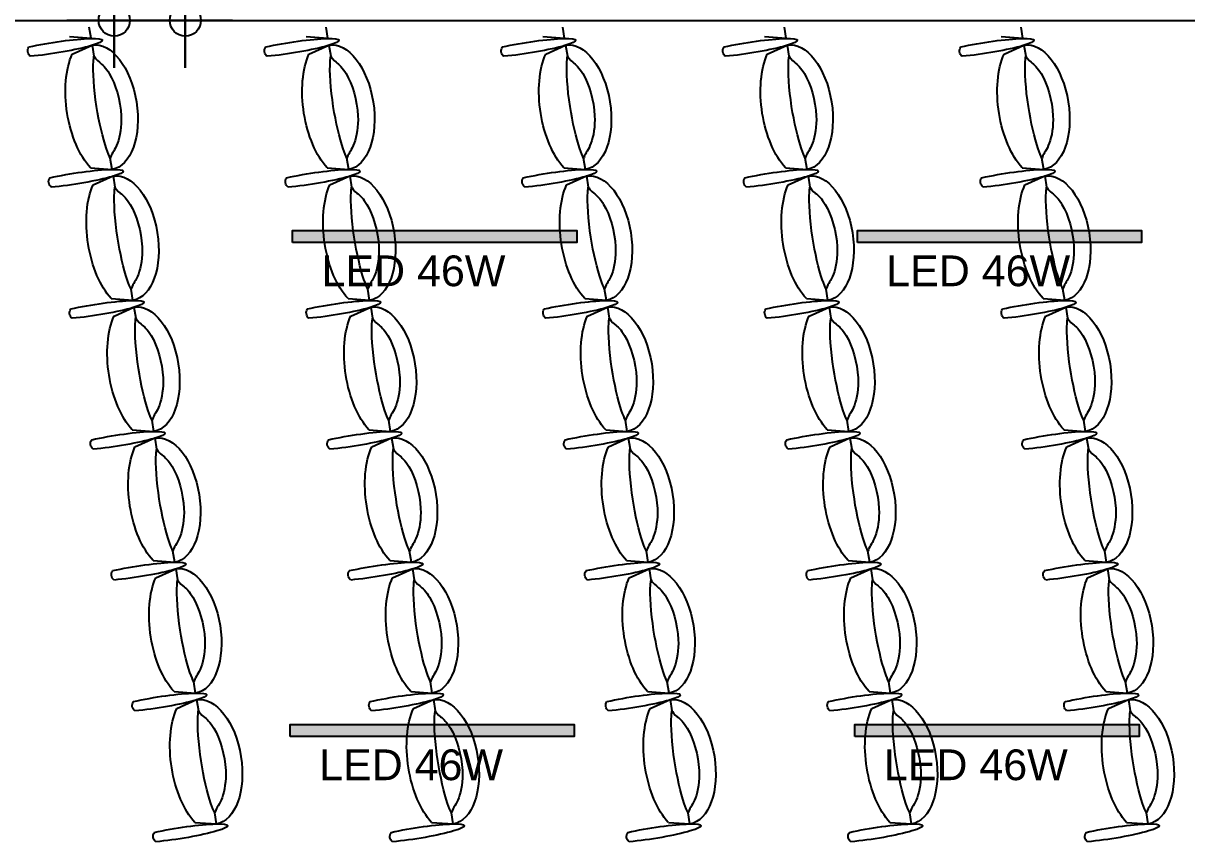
# Model space of a CAD drawing. Header units: metres. Extents: x -11 to 85, y -301 to 135.
# Drawn here: x 28.939 to 33.854, y -183.875 to -180.416 of the extents above; entities that cross this region are included whole.
import ezdxf

# ---------------------------------------------------------------- set-up
doc = ezdxf.new("R2010")
doc.units = ezdxf.units.M
doc.header["$LTSCALE"] = 0.036
doc.header["$PDMODE"] = 2
for name, color, linetype in [('arxitek isogeio', 252, 'Continuous'), ('DIMBLK', 252, 'Continuous'), ('electext', 20, 'Continuous'), ('Epipla', 252, 'Continuous'), ('hatch color', 252, 'Continuous'), ('HLEK_FL001_SYMBOLS', 230, 'Continuous')]:
    doc.layers.add(name, color=color, linetype=linetype)
doc.styles.get("Standard").update_dxf_attribs({"font": 'arial.ttf'})
doc.dimstyles.new('CADWDOT', dxfattribs={"dimscale": 0.1, "dimtxt": 1.8, "dimasz": 0.08, "dimexe": 2, "dimexo": 0, "dimgap": 0.09, "dimtad": 0, "dimrnd": 0.001, "dimzin": 0, "dimdsep": 46, "dimtxsty": 'Standard', "dimblk1": 'ARTDIM', "dimblk2": 'ARTDIM', "dimsah": 1, "dimcen": 0.09, "dimdle": 0.05, "dimse1": 1, "dimse2": 1, "dimadec": 0, "dimazin": 0, "dimtfac": 1, "dimtmove": 0, "dimatfit": 3, "dimldrblk": 'ARTDIM', "dimfxl": 2, "dimtvp": 0.9999, "dimtolj": 1, "dimtzin": 0, "dimarcsym": 0})

# ---------------------------------------------------------------- blocks, each defined once
blk = doc.blocks.new('ARTDIM')
at = {"layer": 'DIMBLK'}
for p, q in [((0, -24.9975), (0, 24.9975)), ((-24.9975, 0), (24.9975, 0))]:
    blk.add_line(p, q, dxfattribs=at)
blk.add_circle((0, 0), 8.25, dxfattribs=at)
blk = doc.blocks.new('*D1306')
at = {"layer": 'arxitek isogeio', "color": 0, "lineweight": -2}
blk.add_line((22.4317, -180.4041), (29.3157, -180.4041), dxfattribs=at)
at = {"layer": 'Defpoints', "color": 0, "transparency": 16777216}
for p in [(22.4237, -179.7468), (29.3237, -179.7468), (29.3237, -180.4041)]:
    blk.add_point(p, dxfattribs=at)
at = {"layer": 'arxitek isogeio', "color": 0, "lineweight": -2, "xscale": 0.008, "yscale": 0.008, "zscale": 0.008, "rotation": 180}
blk.add_blockref('ARTDIM', (22.4237, -180.4041), dxfattribs=at)
at = {"layer": 'arxitek isogeio', "color": 0, "lineweight": -2, "xscale": 0.008, "yscale": 0.008, "zscale": 0.008}
blk.add_blockref('ARTDIM', (29.3237, -180.4041), dxfattribs=at)
at = {"layer": 'arxitek isogeio', "color": 0, "insert": (25.8737, -180.2242), "char_height": 0.18, "attachment_point": 5}
blk.add_mtext('\\A1;6.90', dxfattribs=at)
blk = doc.blocks.new('*D1307')
at = {"layer": 'arxitek isogeio', "color": 0, "lineweight": -2}
for p, q in [((29.3317, -180.4041), (29.6157, -180.4041)), ((29.6237, -180.4041), (30.1983, -180.4041))]:
    blk.add_line(p, q, dxfattribs=at)
at = {"layer": 'Defpoints', "color": 0, "transparency": 16777216}
for p in [(29.3237, -179.7468), (29.6237, -179.7468), (29.6237, -180.4041)]:
    blk.add_point(p, dxfattribs=at)
at = {"layer": 'arxitek isogeio', "color": 0, "lineweight": -2, "xscale": 0.008, "yscale": 0.008, "zscale": 0.008, "rotation": 180}
blk.add_blockref('ARTDIM', (29.3237, -180.4041), dxfattribs=at)
at = {"layer": 'arxitek isogeio', "color": 0, "lineweight": -2, "xscale": 0.008, "yscale": 0.008, "zscale": 0.008}
blk.add_blockref('ARTDIM', (29.6237, -180.4041), dxfattribs=at)
at = {"layer": 'arxitek isogeio', "color": 0, "insert": (29.915, -180.2242), "char_height": 0.18, "attachment_point": 5}
blk.add_mtext('\\A1;0.30', dxfattribs=at)
blk = doc.blocks.new('*D1308')
at = {"layer": 'arxitek isogeio', "color": 0, "lineweight": -2}
blk.add_line((29.6317, -180.4041), (36.5157, -180.4041), dxfattribs=at)
at = {"layer": 'Defpoints', "color": 0, "transparency": 16777216}
for p in [(29.6237, -179.7468), (36.5237, -179.7468), (36.5237, -180.4041)]:
    blk.add_point(p, dxfattribs=at)
at = {"layer": 'arxitek isogeio', "color": 0, "lineweight": -2, "xscale": 0.008, "yscale": 0.008, "zscale": 0.008, "rotation": 180}
blk.add_blockref('ARTDIM', (29.6237, -180.4041), dxfattribs=at)
at = {"layer": 'arxitek isogeio', "color": 0, "lineweight": -2, "xscale": 0.008, "yscale": 0.008, "zscale": 0.008}
blk.add_blockref('ARTDIM', (36.5237, -180.4041), dxfattribs=at)
at = {"layer": 'arxitek isogeio', "color": 0, "insert": (33.0737, -180.2242), "char_height": 0.18, "attachment_point": 5}
blk.add_mtext('\\A1;6.90', dxfattribs=at)
blk = doc.blocks.new('A$C4C174ED7')
at = {"layer": 'Epipla'}
for p, q in [((9.6743, 3.0497), (9.7655, 3.0566)), ((9.7655, 3.0566), (9.758, 3.0092)), ((10.6743, 3.0497), (10.7655, 3.0566)), ((10.7655, 3.0566), (10.758, 3.0092)), ((11.6743, 3.0497), (11.7655, 3.0566)), ((11.7655, 3.0566), (11.758, 3.0092)), ((12.6104, 3.0497), (12.7017, 3.0566)), ((12.7017, 3.0566), (12.6941, 3.0092)), ((13.6104, 3.0497), (13.7017, 3.0566)), ((13.7017, 3.0566), (13.6941, 3.0092)), ((9.5976, 2.569), (9.6817, 2.5313)), ((9.6817, 2.5313), (9.6892, 2.5782)), ((10.5976, 2.569), (10.6817, 2.5313)), ((10.6817, 2.5313), (10.6892, 2.5782)), ((11.5976, 2.569), (11.6817, 2.5313)), ((11.6817, 2.5313), (11.6892, 2.5782)), ((12.5337, 2.569), (12.6179, 2.5313)), ((12.6179, 2.5313), (12.6254, 2.5782)), ((13.5337, 2.569), (13.6179, 2.5313)), ((13.6179, 2.5313), (13.6254, 2.5782)), ((9.5861, 2.4967), (9.6773, 2.5036)), ((9.6773, 2.5036), (9.6697, 2.4562)), ((10.5861, 2.4967), (10.6773, 2.5036)), ((10.6773, 2.5036), (10.6697, 2.4562)), ((11.5861, 2.4967), (11.6773, 2.5036)), ((11.6773, 2.5036), (11.6697, 2.4562)), ((12.5222, 2.4967), (12.6135, 2.5036)), ((12.6135, 2.5036), (12.6059, 2.4562)), ((13.5222, 2.4967), (13.6135, 2.5036)), ((13.6135, 2.5036), (13.6059, 2.4562)), ((9.5094, 2.016), (9.5935, 1.9783)), ((9.5935, 1.9783), (9.601, 2.0252)), ((10.5094, 2.016), (10.5935, 1.9783)), ((10.5935, 1.9783), (10.601, 2.0252)), ((11.5094, 2.016), (11.5935, 1.9783)), ((11.5935, 1.9783), (11.601, 2.0252)), ((12.4455, 2.016), (12.5297, 1.9783)), ((12.5297, 1.9783), (12.5371, 2.0252)), ((13.4455, 2.016), (13.5297, 1.9783)), ((13.5297, 1.9783), (13.5371, 2.0252)), ((9.4978, 1.9437), (9.5891, 1.9506)), ((9.5891, 1.9506), (9.5815, 1.9032)), ((10.4978, 1.9437), (10.5891, 1.9506)), ((10.5891, 1.9506), (10.5815, 1.9032)), ((11.4978, 1.9437), (11.5891, 1.9506)), ((11.5891, 1.9506), (11.5815, 1.9032)), ((12.434, 1.9437), (12.5252, 1.9506)), ((12.5252, 1.9506), (12.5177, 1.9032)), ((13.434, 1.9437), (13.5252, 1.9506)), ((13.5252, 1.9506), (13.5177, 1.9032)), ((9.4211, 1.463), (9.5053, 1.4253)), ((9.5053, 1.4253), (9.5127, 1.4722)), ((10.4211, 1.463), (10.5053, 1.4253)), ((10.5053, 1.4253), (10.5127, 1.4722)), ((11.4211, 1.463), (11.5053, 1.4253)), ((11.5053, 1.4253), (11.5127, 1.4722)), ((12.3573, 1.463), (12.4414, 1.4253)), ((12.4414, 1.4253), (12.4489, 1.4722)), ((13.3573, 1.463), (13.4414, 1.4253)), ((13.4414, 1.4253), (13.4489, 1.4722)), ((9.4096, 1.3906), (9.5009, 1.3976)), ((9.5009, 1.3976), (9.4933, 1.3502)), ((10.4096, 1.3906), (10.5009, 1.3976)), ((10.5009, 1.3976), (10.4933, 1.3502)), ((11.4096, 1.3906), (11.5009, 1.3976)), ((11.5009, 1.3976), (11.4933, 1.3502)), ((12.3457, 1.3906), (12.437, 1.3976)), ((12.437, 1.3976), (12.4294, 1.3502)), ((13.3457, 1.3906), (13.437, 1.3976)), ((13.437, 1.3976), (13.4294, 1.3502)), ((9.3329, 0.91), (9.417, 0.8723)), ((9.417, 0.8723), (9.4245, 0.9192)), ((10.3329, 0.91), (10.417, 0.8723)), ((10.417, 0.8723), (10.4245, 0.9192)), ((11.3329, 0.91), (11.417, 0.8723)), ((11.417, 0.8723), (11.4245, 0.9192)), ((12.2691, 0.91), (12.3532, 0.8723)), ((12.3532, 0.8723), (12.3607, 0.9192)), ((13.2691, 0.91), (13.3532, 0.8723)), ((13.3532, 0.8723), (13.3607, 0.9192)), ((9.3212, 0.8366), (9.4124, 0.8435)), ((9.4124, 0.8435), (9.4049, 0.7961)), ((10.3212, 0.8366), (10.4124, 0.8435)), ((10.4124, 0.8435), (10.4049, 0.7961)), ((11.3212, 0.8366), (11.4124, 0.8435)), ((11.4124, 0.8435), (11.4049, 0.7961)), ((12.2573, 0.8366), (12.3486, 0.8435)), ((12.3486, 0.8435), (12.341, 0.7961)), ((13.2573, 0.8366), (13.3486, 0.8435)), ((13.3486, 0.8435), (13.341, 0.7961)), ((9.2445, 0.3559), (9.3286, 0.3182)), ((9.3286, 0.3182), (9.3361, 0.3651)), ((10.2445, 0.3559), (10.3286, 0.3182)), ((10.3286, 0.3182), (10.3361, 0.3651)), ((11.2445, 0.3559), (11.3286, 0.3182)), ((11.3286, 0.3182), (11.3361, 0.3651)), ((12.1807, 0.3559), (12.2648, 0.3182)), ((12.2648, 0.3182), (12.2723, 0.3651)), ((13.1807, 0.3559), (13.2648, 0.3182)), ((13.2648, 0.3182), (13.2723, 0.3651)), ((9.233, 0.2836), (9.3242, 0.2905)), ((9.3242, 0.2905), (9.3166, 0.2431)), ((10.233, 0.2836), (10.3242, 0.2905)), ((10.3242, 0.2905), (10.3166, 0.2431)), ((11.233, 0.2836), (11.3242, 0.2905)), ((11.3242, 0.2905), (11.3166, 0.2431)), ((12.1691, 0.2836), (12.2604, 0.2905)), ((12.2604, 0.2905), (12.2528, 0.2431)), ((13.1691, 0.2836), (13.2604, 0.2905)), ((13.2604, 0.2905), (13.2528, 0.2431)), ((9.2404, -0.2348), (9.2479, -0.1879)), ((10.2404, -0.2348), (10.2479, -0.1879)), ((11.2404, -0.2348), (11.2479, -0.1879)), ((12.1766, -0.2348), (12.184, -0.1879)), ((13.1766, -0.2348), (13.184, -0.1879)), ((9.1563, -0.1971), (9.2404, -0.2348)), ((10.1563, -0.1971), (10.2404, -0.2348)), ((11.1563, -0.1971), (11.2404, -0.2348)), ((12.0924, -0.1971), (12.1766, -0.2348)), ((13.0924, -0.1971), (13.1766, -0.2348)), ((9.1446, -0.2705), (9.2358, -0.2636)), ((9.2358, -0.2636), (9.2282, -0.311)), ((10.1446, -0.2705), (10.2358, -0.2636)), ((10.2358, -0.2636), (10.2282, -0.311)), ((11.1446, -0.2705), (11.2358, -0.2636)), ((11.2358, -0.2636), (11.2282, -0.311)), ((12.0807, -0.2705), (12.172, -0.2636)), ((12.172, -0.2636), (12.1644, -0.311)), ((13.0807, -0.2705), (13.172, -0.2636)), ((13.172, -0.2636), (13.1644, -0.311))]:
    blk.add_line(p, q, dxfattribs=at)
for points in [[(9.5091, 3.1317, 0.397593), (9.503, 3.0922)], [(10.5091, 3.1317, 0.397593), (10.503, 3.0922)], [(11.5091, 3.1317, 0.397593), (11.503, 3.0922)], [(12.4453, 3.1317, 0.397593), (12.4391, 3.0922)], [(13.4453, 3.1317, 0.397593), (13.4391, 3.0922)], [(9.4209, 2.5787, 0.397593), (9.4147, 2.5392)], [(10.4209, 2.5787, 0.397593), (10.4147, 2.5392)], [(11.4209, 2.5787, 0.397593), (11.4147, 2.5392)], [(12.357, 2.5787, 0.397593), (12.3509, 2.5392)], [(13.357, 2.5787, 0.397593), (13.3509, 2.5392)], [(9.3327, 2.0257, 0.397593), (9.3265, 1.9862)], [(10.3327, 2.0257, 0.397593), (10.3265, 1.9862)], [(11.3327, 2.0257, 0.397593), (11.3265, 1.9862)], [(12.2688, 2.0257, 0.397593), (12.2627, 1.9862)], [(13.2688, 2.0257, 0.397593), (13.2627, 1.9862)], [(9.2444, 1.4727, 0.397593), (9.2383, 1.4331)], [(10.2444, 1.4727, 0.397593), (10.2383, 1.4331)], [(11.2444, 1.4727, 0.397593), (11.2383, 1.4331)], [(12.1806, 1.4727, 0.397593), (12.1744, 1.4331)], [(13.1806, 1.4727, 0.397593), (13.1744, 1.4331)], [(9.1562, 0.9197, 0.397593), (9.15, 0.8801)], [(10.1562, 0.9197, 0.397593), (10.15, 0.8801)], [(11.1562, 0.9197, 0.397593), (11.15, 0.8801)], [(12.0924, 0.9197, 0.397593), (12.0862, 0.8801)], [(13.0924, 0.9197, 0.397593), (13.0862, 0.8801)], [(9.0678, 0.3656, 0.397593), (9.0616, 0.326)], [(10.0678, 0.3656, 0.397593), (10.0616, 0.326)], [(11.0678, 0.3656, 0.397593), (11.0616, 0.326)], [(12.0039, 0.3656, 0.397593), (11.9978, 0.326)], [(13.0039, 0.3656, 0.397593), (12.9978, 0.326)], [(8.9796, -0.1874, 0.397593), (8.9734, -0.227)], [(9.9796, -0.1874, 0.397593), (9.9734, -0.227)], [(10.9796, -0.1874, 0.397593), (10.9734, -0.227)], [(11.9157, -0.1874, 0.397593), (11.9096, -0.227)], [(12.9157, -0.1874, 0.397593), (12.9096, -0.227)], [(12.9157, -0.1874, 0.397593), (12.9096, -0.227)]]:
    blk.add_lwpolyline(points, format="xyb", dxfattribs=at)
for centre, major_axis, ratio, start_param, end_param in [((9.6101, 3.0956), (-0.2028, 0.0318), 0.113529, 1.031877, 5.251545), ((10.6101, 3.0956), (-0.2028, 0.0318), 0.113529, 1.031877, 5.251545), ((11.6101, 3.0956), (-0.2028, 0.0318), 0.113529, 1.031877, 5.251545), ((12.5463, 3.0956), (-0.2028, 0.0318), 0.113529, 1.031877, 5.251545), ((13.5463, 3.0956), (-0.2028, 0.0318), 0.113529, 1.031877, 5.251545), ((9.7236, 2.794), (0.0463, 0.2995), 0.493003, 0.628379, 2.49343), ((9.7236, 2.794), (0.0419, 0.2627), 0.552275, 3.141593, 6.283185), ((10.7236, 2.794), (0.0463, 0.2995), 0.493003, 0.628379, 2.49343), ((10.7236, 2.794), (0.0419, 0.2627), 0.552275, 3.141593, 6.283185), ((11.7236, 2.794), (0.0463, 0.2995), 0.493003, 0.628379, 2.49343), ((11.7236, 2.794), (0.0419, 0.2627), 0.552275, 3.141593, 6.283185), ((12.6598, 2.794), (0.0463, 0.2995), 0.493003, 0.628379, 2.49343), ((12.6598, 2.794), (0.0419, 0.2627), 0.552275, 3.141593, 6.283185), ((13.6598, 2.794), (0.0463, 0.2995), 0.493003, 0.628379, 2.49343), ((13.6598, 2.794), (0.0419, 0.2627), 0.552275, 3.141593, 6.283185), ((9.5219, 2.5426), (-0.2028, 0.0318), 0.113529, 1.031877, 5.251545), ((10.5219, 2.5426), (-0.2028, 0.0318), 0.113529, 1.031877, 5.251545), ((11.5219, 2.5426), (-0.2028, 0.0318), 0.113529, 1.031877, 5.251545), ((12.4581, 2.5426), (-0.2028, 0.0318), 0.113529, 1.031877, 5.251545), ((13.4581, 2.5426), (-0.2028, 0.0318), 0.113529, 1.031877, 5.251545), ((9.6354, 2.241), (0.0463, 0.2995), 0.493003, 0.628379, 2.49343), ((9.6354, 2.241), (0.0419, 0.2627), 0.552275, 3.141593, 6.283185), ((10.6354, 2.241), (0.0463, 0.2995), 0.493003, 0.628379, 2.49343), ((10.6354, 2.241), (0.0419, 0.2627), 0.552275, 3.141593, 6.283185), ((11.6354, 2.241), (0.0463, 0.2995), 0.493003, 0.628379, 2.49343), ((11.6354, 2.241), (0.0419, 0.2627), 0.552275, 3.141593, 6.283185), ((12.5716, 2.241), (0.0463, 0.2995), 0.493003, 0.628379, 2.49343), ((12.5716, 2.241), (0.0419, 0.2627), 0.552275, 3.141593, 6.283185), ((13.5716, 2.241), (0.0463, 0.2995), 0.493003, 0.628379, 2.49343), ((13.5716, 2.241), (0.0419, 0.2627), 0.552275, 3.141593, 6.283185), ((9.4337, 1.9896), (-0.2028, 0.0318), 0.113529, 1.031877, 5.251545), ((10.4337, 1.9896), (-0.2028, 0.0318), 0.113529, 1.031877, 5.251545), ((11.4337, 1.9896), (-0.2028, 0.0318), 0.113529, 1.031877, 5.251545), ((12.3698, 1.9896), (-0.2028, 0.0318), 0.113529, 1.031877, 5.251545), ((13.3698, 1.9896), (-0.2028, 0.0318), 0.113529, 1.031877, 5.251545), ((9.5472, 1.6879), (0.0463, 0.2995), 0.493003, 0.628379, 2.49343), ((9.5472, 1.6879), (0.0419, 0.2627), 0.552275, 3.141593, 6.283185), ((10.5472, 1.6879), (0.0463, 0.2995), 0.493003, 0.628379, 2.49343), ((10.5472, 1.6879), (0.0419, 0.2627), 0.552275, 3.141593, 6.283185), ((11.5472, 1.6879), (0.0463, 0.2995), 0.493003, 0.628379, 2.49343), ((11.5472, 1.6879), (0.0419, 0.2627), 0.552275, 3.141593, 6.283185), ((12.4833, 1.6879), (0.0463, 0.2995), 0.493003, 0.628379, 2.49343), ((12.4833, 1.6879), (0.0419, 0.2627), 0.552275, 3.141593, 6.283185), ((13.4833, 1.6879), (0.0463, 0.2995), 0.493003, 0.628379, 2.49343), ((13.4833, 1.6879), (0.0419, 0.2627), 0.552275, 3.141593, 6.283185), ((9.3454, 1.4366), (-0.2028, 0.0318), 0.113529, 1.031877, 5.251545), ((10.3454, 1.4366), (-0.2028, 0.0318), 0.113529, 1.031877, 5.251545), ((11.3454, 1.4366), (-0.2028, 0.0318), 0.113529, 1.031877, 5.251545), ((12.2816, 1.4366), (-0.2028, 0.0318), 0.113529, 1.031877, 5.251545), ((13.2816, 1.4366), (-0.2028, 0.0318), 0.113529, 1.031877, 5.251545), ((9.4589, 1.1349), (0.0463, 0.2995), 0.493003, 0.628379, 2.49343), ((9.4589, 1.1349), (0.0419, 0.2627), 0.552275, 3.141593, 6.283185), ((10.4589, 1.1349), (0.0463, 0.2995), 0.493003, 0.628379, 2.49343), ((10.4589, 1.1349), (0.0419, 0.2627), 0.552275, 3.141593, 6.283185), ((11.4589, 1.1349), (0.0463, 0.2995), 0.493003, 0.628379, 2.49343), ((11.4589, 1.1349), (0.0419, 0.2627), 0.552275, 3.141593, 6.283185), ((12.3951, 1.1349), (0.0463, 0.2995), 0.493003, 0.628379, 2.49343), ((12.3951, 1.1349), (0.0419, 0.2627), 0.552275, 3.141593, 6.283185), ((13.3951, 1.1349), (0.0463, 0.2995), 0.493003, 0.628379, 2.49343), ((13.3951, 1.1349), (0.0419, 0.2627), 0.552275, 3.141593, 6.283185), ((9.2572, 0.8836), (-0.2028, 0.0318), 0.113529, 1.031877, 5.251545), ((10.2572, 0.8836), (-0.2028, 0.0318), 0.113529, 1.031877, 5.251545), ((11.2572, 0.8836), (-0.2028, 0.0318), 0.113529, 1.031877, 5.251545), ((12.1934, 0.8836), (-0.2028, 0.0318), 0.113529, 1.031877, 5.251545), ((13.1934, 0.8836), (-0.2028, 0.0318), 0.113529, 1.031877, 5.251545), ((9.3705, 0.5809), (0.0463, 0.2995), 0.493003, 0.628379, 2.49343), ((9.3705, 0.5809), (0.0419, 0.2627), 0.552275, 3.141593, 6.283185), ((10.3705, 0.5809), (0.0463, 0.2995), 0.493003, 0.628379, 2.49343), ((10.3705, 0.5809), (0.0419, 0.2627), 0.552275, 3.141593, 6.283185), ((11.3705, 0.5809), (0.0463, 0.2995), 0.493003, 0.628379, 2.49343), ((11.3705, 0.5809), (0.0419, 0.2627), 0.552275, 3.141593, 6.283185), ((12.3067, 0.5809), (0.0463, 0.2995), 0.493003, 0.628379, 2.49343), ((12.3067, 0.5809), (0.0419, 0.2627), 0.552275, 3.141593, 6.283185), ((13.3067, 0.5809), (0.0463, 0.2995), 0.493003, 0.628379, 2.49343), ((13.3067, 0.5809), (0.0419, 0.2627), 0.552275, 3.141593, 6.283185), ((9.1688, 0.3295), (-0.2028, 0.0318), 0.113529, 1.031877, 5.251545), ((10.1688, 0.3295), (-0.2028, 0.0318), 0.113529, 1.031877, 5.251545), ((11.1688, 0.3295), (-0.2028, 0.0318), 0.113529, 1.031877, 5.251545), ((12.105, 0.3295), (-0.2028, 0.0318), 0.113529, 1.031877, 5.251545), ((13.105, 0.3295), (-0.2028, 0.0318), 0.113529, 1.031877, 5.251545), ((9.2823, 0.0278), (0.0463, 0.2995), 0.493003, 0.628379, 2.49343), ((9.2823, 0.0278), (0.0419, 0.2627), 0.552275, 3.141593, 6.283185), ((10.2823, 0.0278), (0.0463, 0.2995), 0.493003, 0.628379, 2.49343), ((10.2823, 0.0278), (0.0419, 0.2627), 0.552275, 3.141593, 6.283185), ((11.2823, 0.0278), (0.0463, 0.2995), 0.493003, 0.628379, 2.49343), ((11.2823, 0.0278), (0.0419, 0.2627), 0.552275, 3.141593, 6.283185), ((12.2185, 0.0278), (0.0463, 0.2995), 0.493003, 0.628379, 2.49343), ((12.2185, 0.0278), (0.0419, 0.2627), 0.552275, 3.141593, 6.283185), ((13.2185, 0.0278), (0.0463, 0.2995), 0.493003, 0.628379, 2.49343), ((13.2185, 0.0278), (0.0419, 0.2627), 0.552275, 3.141593, 6.283185), ((9.0806, -0.2235), (-0.2028, 0.0318), 0.113529, 1.031877, 5.251545), ((10.0806, -0.2235), (-0.2028, 0.0318), 0.113529, 1.031877, 5.251545), ((11.0806, -0.2235), (-0.2028, 0.0318), 0.113529, 1.031877, 5.251545), ((12.0167, -0.2235), (-0.2028, 0.0318), 0.113529, 1.031877, 5.251545), ((13.0167, -0.2235), (-0.2028, 0.0318), 0.113529, 1.031877, 5.251545)]:
    blk.add_ellipse(centre, major_axis=major_axis, ratio=ratio, start_param=start_param, end_param=end_param, dxfattribs=at)
for points, knots in [([(9.758, 3.0092), (9.7534, 3.0001), (9.7475, 2.9863), (9.7265, 2.9247), (9.7108, 2.8576), (9.689, 2.7162), (9.6843, 2.6421), (9.6876, 2.5911), (9.6884, 2.5841), (9.6893, 2.5786)], [0.506584, 0.506584, 0.506584, 0.506584, 0.805592, 0.805592, 1.599086, 1.599086, 2.473163, 2.473163, 2.635992, 2.635992, 2.635992, 2.635992]), ([(9.6893, 2.5786), (9.6893, 2.5786), (9.7003, 2.5961), (9.724, 2.6118), (9.7398, 2.628), (9.7807, 2.6953), (9.8013, 2.7658), (9.8065, 2.8749), (9.7994, 2.9171), (9.778, 2.9756), (9.7659, 2.9858), (9.758, 3.0092), (9.758, 3.0092), (9.758, 3.0092)], [3.141593, 3.141593, 3.141593, 3.141593, 3.601272, 3.601272, 4.06095, 4.06095, 4.924473, 4.924473, 5.526258, 5.526258, 6.140896, 6.140896, 6.283185, 6.283185, 6.283185, 6.283185]), ([(10.758, 3.0092), (10.7534, 3.0001), (10.7475, 2.9863), (10.7265, 2.9247), (10.7108, 2.8576), (10.689, 2.7162), (10.6843, 2.6421), (10.6876, 2.5911), (10.6884, 2.5841), (10.6893, 2.5786)], [0.506584, 0.506584, 0.506584, 0.506584, 0.805592, 0.805592, 1.599086, 1.599086, 2.473163, 2.473163, 2.635992, 2.635992, 2.635992, 2.635992]), ([(10.6893, 2.5786), (10.6893, 2.5786), (10.7003, 2.5961), (10.724, 2.6118), (10.7398, 2.628), (10.7807, 2.6953), (10.8013, 2.7658), (10.8065, 2.8749), (10.7994, 2.9171), (10.778, 2.9756), (10.7659, 2.9858), (10.758, 3.0092), (10.758, 3.0092), (10.758, 3.0092)], [3.141593, 3.141593, 3.141593, 3.141593, 3.601272, 3.601272, 4.06095, 4.06095, 4.924473, 4.924473, 5.526258, 5.526258, 6.140896, 6.140896, 6.283185, 6.283185, 6.283185, 6.283185]), ([(11.758, 3.0092), (11.7534, 3.0001), (11.7475, 2.9863), (11.7265, 2.9247), (11.7108, 2.8576), (11.689, 2.7162), (11.6843, 2.6421), (11.6876, 2.5911), (11.6884, 2.5841), (11.6893, 2.5786)], [0.506584, 0.506584, 0.506584, 0.506584, 0.805592, 0.805592, 1.599086, 1.599086, 2.473163, 2.473163, 2.635992, 2.635992, 2.635992, 2.635992]), ([(11.6893, 2.5786), (11.6893, 2.5786), (11.7003, 2.5961), (11.724, 2.6118), (11.7398, 2.628), (11.7807, 2.6953), (11.8013, 2.7658), (11.8065, 2.8749), (11.7994, 2.9171), (11.778, 2.9756), (11.7659, 2.9858), (11.758, 3.0092), (11.758, 3.0092), (11.758, 3.0092)], [3.141593, 3.141593, 3.141593, 3.141593, 3.601272, 3.601272, 4.06095, 4.06095, 4.924473, 4.924473, 5.526258, 5.526258, 6.140896, 6.140896, 6.283185, 6.283185, 6.283185, 6.283185]), ([(12.6941, 3.0092), (12.6896, 3.0001), (12.6837, 2.9863), (12.6626, 2.9247), (12.6469, 2.8576), (12.6251, 2.7162), (12.6204, 2.6421), (12.6238, 2.5911), (12.6246, 2.5841), (12.6254, 2.5786)], [0.506584, 0.506584, 0.506584, 0.506584, 0.805592, 0.805592, 1.599086, 1.599086, 2.473163, 2.473163, 2.635992, 2.635992, 2.635992, 2.635992]), ([(12.6254, 2.5786), (12.6254, 2.5786), (12.6365, 2.5961), (12.6601, 2.6118), (12.676, 2.628), (12.7168, 2.6953), (12.7375, 2.7658), (12.7427, 2.8749), (12.7355, 2.9171), (12.7141, 2.9756), (12.702, 2.9858), (12.6941, 3.0092), (12.6941, 3.0092), (12.6941, 3.0092)], [3.141593, 3.141593, 3.141593, 3.141593, 3.601272, 3.601272, 4.06095, 4.06095, 4.924473, 4.924473, 5.526258, 5.526258, 6.140896, 6.140896, 6.283185, 6.283185, 6.283185, 6.283185]), ([(13.6941, 3.0092), (13.6896, 3.0001), (13.6837, 2.9863), (13.6626, 2.9247), (13.6469, 2.8576), (13.6251, 2.7162), (13.6204, 2.6421), (13.6238, 2.5911), (13.6246, 2.5841), (13.6254, 2.5786)], [0.506584, 0.506584, 0.506584, 0.506584, 0.805592, 0.805592, 1.599086, 1.599086, 2.473163, 2.473163, 2.635992, 2.635992, 2.635992, 2.635992]), ([(13.6254, 2.5786), (13.6254, 2.5786), (13.6365, 2.5961), (13.6601, 2.6118), (13.676, 2.628), (13.7168, 2.6953), (13.7375, 2.7658), (13.7427, 2.8749), (13.7355, 2.9171), (13.7141, 2.9756), (13.702, 2.9858), (13.6941, 3.0092), (13.6941, 3.0092), (13.6941, 3.0092)], [3.141593, 3.141593, 3.141593, 3.141593, 3.601272, 3.601272, 4.06095, 4.06095, 4.924473, 4.924473, 5.526258, 5.526258, 6.140896, 6.140896, 6.283185, 6.283185, 6.283185, 6.283185]), ([(9.6697, 2.4562), (9.6652, 2.4471), (9.6593, 2.4333), (9.6382, 2.3717), (9.6225, 2.3046), (9.6007, 2.1632), (9.596, 2.0891), (9.5994, 2.0381), (9.6002, 2.0311), (9.6011, 2.0256)], [0.506584, 0.506584, 0.506584, 0.506584, 0.805592, 0.805592, 1.599086, 1.599086, 2.473163, 2.473163, 2.635992, 2.635992, 2.635992, 2.635992]), ([(9.6011, 2.0256), (9.6011, 2.0256), (9.6121, 2.0431), (9.6357, 2.0588), (9.6516, 2.075), (9.6925, 2.1422), (9.7131, 2.2128), (9.7183, 2.3219), (9.7111, 2.364), (9.6897, 2.4226), (9.6777, 2.4328), (9.6697, 2.4562), (9.6697, 2.4562), (9.6697, 2.4562)], [3.141593, 3.141593, 3.141593, 3.141593, 3.601272, 3.601272, 4.06095, 4.06095, 4.924473, 4.924473, 5.526258, 5.526258, 6.140896, 6.140896, 6.283185, 6.283185, 6.283185, 6.283185]), ([(10.6697, 2.4562), (10.6652, 2.4471), (10.6593, 2.4333), (10.6382, 2.3717), (10.6225, 2.3046), (10.6007, 2.1632), (10.596, 2.0891), (10.5994, 2.0381), (10.6002, 2.0311), (10.6011, 2.0256)], [0.506584, 0.506584, 0.506584, 0.506584, 0.805592, 0.805592, 1.599086, 1.599086, 2.473163, 2.473163, 2.635992, 2.635992, 2.635992, 2.635992]), ([(10.6011, 2.0256), (10.6011, 2.0256), (10.6121, 2.0431), (10.6357, 2.0588), (10.6516, 2.075), (10.6925, 2.1422), (10.7131, 2.2128), (10.7183, 2.3219), (10.7111, 2.364), (10.6897, 2.4226), (10.6777, 2.4328), (10.6697, 2.4562), (10.6697, 2.4562), (10.6697, 2.4562)], [3.141593, 3.141593, 3.141593, 3.141593, 3.601272, 3.601272, 4.06095, 4.06095, 4.924473, 4.924473, 5.526258, 5.526258, 6.140896, 6.140896, 6.283185, 6.283185, 6.283185, 6.283185]), ([(11.6697, 2.4562), (11.6652, 2.4471), (11.6593, 2.4333), (11.6382, 2.3717), (11.6225, 2.3046), (11.6007, 2.1632), (11.596, 2.0891), (11.5994, 2.0381), (11.6002, 2.0311), (11.6011, 2.0256)], [0.506584, 0.506584, 0.506584, 0.506584, 0.805592, 0.805592, 1.599086, 1.599086, 2.473163, 2.473163, 2.635992, 2.635992, 2.635992, 2.635992]), ([(11.6011, 2.0256), (11.6011, 2.0256), (11.6121, 2.0431), (11.6357, 2.0588), (11.6516, 2.075), (11.6925, 2.1422), (11.7131, 2.2128), (11.7183, 2.3219), (11.7111, 2.364), (11.6897, 2.4226), (11.6777, 2.4328), (11.6697, 2.4562), (11.6697, 2.4562), (11.6697, 2.4562)], [3.141593, 3.141593, 3.141593, 3.141593, 3.601272, 3.601272, 4.06095, 4.06095, 4.924473, 4.924473, 5.526258, 5.526258, 6.140896, 6.140896, 6.283185, 6.283185, 6.283185, 6.283185]), ([(12.6059, 2.4562), (12.6013, 2.4471), (12.5955, 2.4333), (12.5744, 2.3717), (12.5587, 2.3046), (12.5369, 2.1632), (12.5322, 2.0891), (12.5356, 2.0381), (12.5364, 2.0311), (12.5372, 2.0256)], [0.506584, 0.506584, 0.506584, 0.506584, 0.805592, 0.805592, 1.599086, 1.599086, 2.473163, 2.473163, 2.635992, 2.635992, 2.635992, 2.635992]), ([(12.5372, 2.0256), (12.5372, 2.0256), (12.5483, 2.0431), (12.5719, 2.0588), (12.5878, 2.075), (12.6286, 2.1422), (12.6493, 2.2128), (12.6545, 2.3219), (12.6473, 2.364), (12.6259, 2.4226), (12.6138, 2.4328), (12.6059, 2.4562), (12.6059, 2.4562), (12.6059, 2.4562)], [3.141593, 3.141593, 3.141593, 3.141593, 3.601272, 3.601272, 4.06095, 4.06095, 4.924473, 4.924473, 5.526258, 5.526258, 6.140896, 6.140896, 6.283185, 6.283185, 6.283185, 6.283185]), ([(13.6059, 2.4562), (13.6013, 2.4471), (13.5955, 2.4333), (13.5744, 2.3717), (13.5587, 2.3046), (13.5369, 2.1632), (13.5322, 2.0891), (13.5356, 2.0381), (13.5364, 2.0311), (13.5372, 2.0256)], [0.506584, 0.506584, 0.506584, 0.506584, 0.805592, 0.805592, 1.599086, 1.599086, 2.473163, 2.473163, 2.635992, 2.635992, 2.635992, 2.635992]), ([(13.5372, 2.0256), (13.5372, 2.0256), (13.5483, 2.0431), (13.5719, 2.0588), (13.5878, 2.075), (13.6286, 2.1422), (13.6493, 2.2128), (13.6545, 2.3219), (13.6473, 2.364), (13.6259, 2.4226), (13.6138, 2.4328), (13.6059, 2.4562), (13.6059, 2.4562), (13.6059, 2.4562)], [3.141593, 3.141593, 3.141593, 3.141593, 3.601272, 3.601272, 4.06095, 4.06095, 4.924473, 4.924473, 5.526258, 5.526258, 6.140896, 6.140896, 6.283185, 6.283185, 6.283185, 6.283185]), ([(9.5815, 1.9032), (9.5769, 1.8941), (9.5711, 1.8803), (9.55, 1.8187), (9.5343, 1.7516), (9.5125, 1.6102), (9.5078, 1.5361), (9.5112, 1.4851), (9.512, 1.4781), (9.5128, 1.4726)], [0.506584, 0.506584, 0.506584, 0.506584, 0.805592, 0.805592, 1.599086, 1.599086, 2.473163, 2.473163, 2.635992, 2.635992, 2.635992, 2.635992]), ([(9.5128, 1.4726), (9.5128, 1.4726), (9.5239, 1.4901), (9.5475, 1.5058), (9.5634, 1.5219), (9.6042, 1.5892), (9.6249, 1.6598), (9.6301, 1.7689), (9.6229, 1.811), (9.6015, 1.8696), (9.5894, 1.8798), (9.5815, 1.9032), (9.5815, 1.9032), (9.5815, 1.9032)], [3.141593, 3.141593, 3.141593, 3.141593, 3.601272, 3.601272, 4.06095, 4.06095, 4.924473, 4.924473, 5.526258, 5.526258, 6.140896, 6.140896, 6.283185, 6.283185, 6.283185, 6.283185]), ([(10.5815, 1.9032), (10.5769, 1.8941), (10.5711, 1.8803), (10.55, 1.8187), (10.5343, 1.7516), (10.5125, 1.6102), (10.5078, 1.5361), (10.5112, 1.4851), (10.512, 1.4781), (10.5128, 1.4726)], [0.506584, 0.506584, 0.506584, 0.506584, 0.805592, 0.805592, 1.599086, 1.599086, 2.473163, 2.473163, 2.635992, 2.635992, 2.635992, 2.635992]), ([(10.5128, 1.4726), (10.5128, 1.4726), (10.5239, 1.4901), (10.5475, 1.5058), (10.5634, 1.5219), (10.6042, 1.5892), (10.6249, 1.6598), (10.6301, 1.7689), (10.6229, 1.811), (10.6015, 1.8696), (10.5894, 1.8798), (10.5815, 1.9032), (10.5815, 1.9032), (10.5815, 1.9032)], [3.141593, 3.141593, 3.141593, 3.141593, 3.601272, 3.601272, 4.06095, 4.06095, 4.924473, 4.924473, 5.526258, 5.526258, 6.140896, 6.140896, 6.283185, 6.283185, 6.283185, 6.283185]), ([(11.5815, 1.9032), (11.5769, 1.8941), (11.5711, 1.8803), (11.55, 1.8187), (11.5343, 1.7516), (11.5125, 1.6102), (11.5078, 1.5361), (11.5112, 1.4851), (11.512, 1.4781), (11.5128, 1.4726)], [0.506584, 0.506584, 0.506584, 0.506584, 0.805592, 0.805592, 1.599086, 1.599086, 2.473163, 2.473163, 2.635992, 2.635992, 2.635992, 2.635992]), ([(11.5128, 1.4726), (11.5128, 1.4726), (11.5239, 1.4901), (11.5475, 1.5058), (11.5634, 1.5219), (11.6042, 1.5892), (11.6249, 1.6598), (11.6301, 1.7689), (11.6229, 1.811), (11.6015, 1.8696), (11.5894, 1.8798), (11.5815, 1.9032), (11.5815, 1.9032), (11.5815, 1.9032)], [3.141593, 3.141593, 3.141593, 3.141593, 3.601272, 3.601272, 4.06095, 4.06095, 4.924473, 4.924473, 5.526258, 5.526258, 6.140896, 6.140896, 6.283185, 6.283185, 6.283185, 6.283185]), ([(12.5177, 1.9032), (12.5131, 1.8941), (12.5072, 1.8803), (12.4862, 1.8187), (12.4705, 1.7516), (12.4487, 1.6102), (12.444, 1.5361), (12.4473, 1.4851), (12.4481, 1.4781), (12.449, 1.4726)], [0.506584, 0.506584, 0.506584, 0.506584, 0.805592, 0.805592, 1.599086, 1.599086, 2.473163, 2.473163, 2.635992, 2.635992, 2.635992, 2.635992]), ([(12.449, 1.4726), (12.449, 1.4726), (12.46, 1.4901), (12.4837, 1.5058), (12.4995, 1.5219), (12.5404, 1.5892), (12.561, 1.6598), (12.5662, 1.7689), (12.5591, 1.811), (12.5377, 1.8696), (12.5256, 1.8798), (12.5177, 1.9032), (12.5177, 1.9032), (12.5177, 1.9032)], [3.141593, 3.141593, 3.141593, 3.141593, 3.601272, 3.601272, 4.06095, 4.06095, 4.924473, 4.924473, 5.526258, 5.526258, 6.140896, 6.140896, 6.283185, 6.283185, 6.283185, 6.283185]), ([(13.5177, 1.9032), (13.5131, 1.8941), (13.5072, 1.8803), (13.4862, 1.8187), (13.4705, 1.7516), (13.4487, 1.6102), (13.444, 1.5361), (13.4473, 1.4851), (13.4481, 1.4781), (13.449, 1.4726)], [0.506584, 0.506584, 0.506584, 0.506584, 0.805592, 0.805592, 1.599086, 1.599086, 2.473163, 2.473163, 2.635992, 2.635992, 2.635992, 2.635992]), ([(13.449, 1.4726), (13.449, 1.4726), (13.46, 1.4901), (13.4837, 1.5058), (13.4995, 1.5219), (13.5404, 1.5892), (13.561, 1.6598), (13.5662, 1.7689), (13.5591, 1.811), (13.5377, 1.8696), (13.5256, 1.8798), (13.5177, 1.9032), (13.5177, 1.9032), (13.5177, 1.9032)], [3.141593, 3.141593, 3.141593, 3.141593, 3.601272, 3.601272, 4.06095, 4.06095, 4.924473, 4.924473, 5.526258, 5.526258, 6.140896, 6.140896, 6.283185, 6.283185, 6.283185, 6.283185]), ([(9.4933, 1.3502), (9.4887, 1.3411), (9.4828, 1.3273), (9.4618, 1.2657), (9.4461, 1.1985), (9.4243, 1.0572), (9.4196, 0.9831), (9.4229, 0.9321), (9.4237, 0.9251), (9.4246, 0.9196)], [0.506584, 0.506584, 0.506584, 0.506584, 0.805592, 0.805592, 1.599086, 1.599086, 2.473163, 2.473163, 2.635992, 2.635992, 2.635992, 2.635992]), ([(9.4246, 0.9196), (9.4246, 0.9196), (9.4356, 0.937), (9.4593, 0.9528), (9.4751, 0.9689), (9.516, 1.0362), (9.5366, 1.1068), (9.5418, 1.2159), (9.5347, 1.258), (9.5133, 1.3166), (9.5012, 1.3268), (9.4933, 1.3502), (9.4933, 1.3502), (9.4933, 1.3502)], [3.141593, 3.141593, 3.141593, 3.141593, 3.601272, 3.601272, 4.06095, 4.06095, 4.924473, 4.924473, 5.526258, 5.526258, 6.140896, 6.140896, 6.283185, 6.283185, 6.283185, 6.283185]), ([(10.4933, 1.3502), (10.4887, 1.3411), (10.4828, 1.3273), (10.4618, 1.2657), (10.4461, 1.1985), (10.4243, 1.0572), (10.4196, 0.9831), (10.4229, 0.9321), (10.4237, 0.9251), (10.4246, 0.9196)], [0.506584, 0.506584, 0.506584, 0.506584, 0.805592, 0.805592, 1.599086, 1.599086, 2.473163, 2.473163, 2.635992, 2.635992, 2.635992, 2.635992]), ([(10.4246, 0.9196), (10.4246, 0.9196), (10.4356, 0.937), (10.4593, 0.9528), (10.4751, 0.9689), (10.516, 1.0362), (10.5366, 1.1068), (10.5418, 1.2159), (10.5347, 1.258), (10.5133, 1.3166), (10.5012, 1.3268), (10.4933, 1.3502), (10.4933, 1.3502), (10.4933, 1.3502)], [3.141593, 3.141593, 3.141593, 3.141593, 3.601272, 3.601272, 4.06095, 4.06095, 4.924473, 4.924473, 5.526258, 5.526258, 6.140896, 6.140896, 6.283185, 6.283185, 6.283185, 6.283185]), ([(11.4933, 1.3502), (11.4887, 1.3411), (11.4828, 1.3273), (11.4618, 1.2657), (11.4461, 1.1985), (11.4243, 1.0572), (11.4196, 0.9831), (11.4229, 0.9321), (11.4237, 0.9251), (11.4246, 0.9196)], [0.506584, 0.506584, 0.506584, 0.506584, 0.805592, 0.805592, 1.599086, 1.599086, 2.473163, 2.473163, 2.635992, 2.635992, 2.635992, 2.635992]), ([(11.4246, 0.9196), (11.4246, 0.9196), (11.4356, 0.937), (11.4593, 0.9528), (11.4751, 0.9689), (11.516, 1.0362), (11.5366, 1.1068), (11.5418, 1.2159), (11.5347, 1.258), (11.5133, 1.3166), (11.5012, 1.3268), (11.4933, 1.3502), (11.4933, 1.3502), (11.4933, 1.3502)], [3.141593, 3.141593, 3.141593, 3.141593, 3.601272, 3.601272, 4.06095, 4.06095, 4.924473, 4.924473, 5.526258, 5.526258, 6.140896, 6.140896, 6.283185, 6.283185, 6.283185, 6.283185]), ([(12.4294, 1.3502), (12.4249, 1.3411), (12.419, 1.3273), (12.3979, 1.2657), (12.3822, 1.1985), (12.3604, 1.0572), (12.3557, 0.9831), (12.3591, 0.9321), (12.3599, 0.9251), (12.3607, 0.9196)], [0.506584, 0.506584, 0.506584, 0.506584, 0.805592, 0.805592, 1.599086, 1.599086, 2.473163, 2.473163, 2.635992, 2.635992, 2.635992, 2.635992]), ([(12.3607, 0.9196), (12.3607, 0.9196), (12.3718, 0.937), (12.3954, 0.9528), (12.4113, 0.9689), (12.4521, 1.0362), (12.4728, 1.1068), (12.478, 1.2159), (12.4708, 1.258), (12.4494, 1.3166), (12.4374, 1.3268), (12.4294, 1.3502), (12.4294, 1.3502), (12.4294, 1.3502)], [3.141593, 3.141593, 3.141593, 3.141593, 3.601272, 3.601272, 4.06095, 4.06095, 4.924473, 4.924473, 5.526258, 5.526258, 6.140896, 6.140896, 6.283185, 6.283185, 6.283185, 6.283185]), ([(13.4294, 1.3502), (13.4249, 1.3411), (13.419, 1.3273), (13.3979, 1.2657), (13.3822, 1.1985), (13.3604, 1.0572), (13.3557, 0.9831), (13.3591, 0.9321), (13.3599, 0.9251), (13.3607, 0.9196)], [0.506584, 0.506584, 0.506584, 0.506584, 0.805592, 0.805592, 1.599086, 1.599086, 2.473163, 2.473163, 2.635992, 2.635992, 2.635992, 2.635992]), ([(13.3607, 0.9196), (13.3607, 0.9196), (13.3718, 0.937), (13.3954, 0.9528), (13.4113, 0.9689), (13.4521, 1.0362), (13.4728, 1.1068), (13.478, 1.2159), (13.4708, 1.258), (13.4494, 1.3166), (13.4374, 1.3268), (13.4294, 1.3502), (13.4294, 1.3502), (13.4294, 1.3502)], [3.141593, 3.141593, 3.141593, 3.141593, 3.601272, 3.601272, 4.06095, 4.06095, 4.924473, 4.924473, 5.526258, 5.526258, 6.140896, 6.140896, 6.283185, 6.283185, 6.283185, 6.283185]), ([(9.4049, 0.7961), (9.4003, 0.787), (9.3944, 0.7732), (9.3734, 0.7116), (9.3577, 0.6445), (9.3359, 0.5031), (9.3312, 0.429), (9.3345, 0.378), (9.3353, 0.371), (9.3362, 0.3655)], [0.506584, 0.506584, 0.506584, 0.506584, 0.805592, 0.805592, 1.599086, 1.599086, 2.473163, 2.473163, 2.635992, 2.635992, 2.635992, 2.635992]), ([(9.3362, 0.3655), (9.3362, 0.3655), (9.3472, 0.383), (9.3709, 0.3987), (9.3867, 0.4149), (9.4276, 0.4821), (9.4482, 0.5527), (9.4534, 0.6618), (9.4463, 0.7039), (9.4249, 0.7625), (9.4128, 0.7727), (9.4049, 0.7961), (9.4049, 0.7961), (9.4049, 0.7961)], [3.141593, 3.141593, 3.141593, 3.141593, 3.601272, 3.601272, 4.06095, 4.06095, 4.924473, 4.924473, 5.526258, 5.526258, 6.140896, 6.140896, 6.283185, 6.283185, 6.283185, 6.283185]), ([(10.4049, 0.7961), (10.4003, 0.787), (10.3944, 0.7732), (10.3734, 0.7116), (10.3577, 0.6445), (10.3359, 0.5031), (10.3312, 0.429), (10.3345, 0.378), (10.3353, 0.371), (10.3362, 0.3655)], [0.506584, 0.506584, 0.506584, 0.506584, 0.805592, 0.805592, 1.599086, 1.599086, 2.473163, 2.473163, 2.635992, 2.635992, 2.635992, 2.635992]), ([(10.3362, 0.3655), (10.3362, 0.3655), (10.3472, 0.383), (10.3709, 0.3987), (10.3867, 0.4149), (10.4276, 0.4821), (10.4482, 0.5527), (10.4534, 0.6618), (10.4463, 0.7039), (10.4249, 0.7625), (10.4128, 0.7727), (10.4049, 0.7961), (10.4049, 0.7961), (10.4049, 0.7961)], [3.141593, 3.141593, 3.141593, 3.141593, 3.601272, 3.601272, 4.06095, 4.06095, 4.924473, 4.924473, 5.526258, 5.526258, 6.140896, 6.140896, 6.283185, 6.283185, 6.283185, 6.283185]), ([(11.4049, 0.7961), (11.4003, 0.787), (11.3944, 0.7732), (11.3734, 0.7116), (11.3577, 0.6445), (11.3359, 0.5031), (11.3312, 0.429), (11.3345, 0.378), (11.3353, 0.371), (11.3362, 0.3655)], [0.506584, 0.506584, 0.506584, 0.506584, 0.805592, 0.805592, 1.599086, 1.599086, 2.473163, 2.473163, 2.635992, 2.635992, 2.635992, 2.635992]), ([(11.3362, 0.3655), (11.3362, 0.3655), (11.3472, 0.383), (11.3709, 0.3987), (11.3867, 0.4149), (11.4276, 0.4821), (11.4482, 0.5527), (11.4534, 0.6618), (11.4463, 0.7039), (11.4249, 0.7625), (11.4128, 0.7727), (11.4049, 0.7961), (11.4049, 0.7961), (11.4049, 0.7961)], [3.141593, 3.141593, 3.141593, 3.141593, 3.601272, 3.601272, 4.06095, 4.06095, 4.924473, 4.924473, 5.526258, 5.526258, 6.140896, 6.140896, 6.283185, 6.283185, 6.283185, 6.283185]), ([(12.341, 0.7961), (12.3365, 0.787), (12.3306, 0.7732), (12.3095, 0.7116), (12.2938, 0.6445), (12.272, 0.5031), (12.2673, 0.429), (12.2707, 0.378), (12.2715, 0.371), (12.2723, 0.3655)], [0.506584, 0.506584, 0.506584, 0.506584, 0.805592, 0.805592, 1.599086, 1.599086, 2.473163, 2.473163, 2.635992, 2.635992, 2.635992, 2.635992]), ([(12.2723, 0.3655), (12.2723, 0.3655), (12.2834, 0.383), (12.307, 0.3987), (12.3229, 0.4149), (12.3637, 0.4821), (12.3844, 0.5527), (12.3896, 0.6618), (12.3824, 0.7039), (12.361, 0.7625), (12.349, 0.7727), (12.341, 0.7961), (12.341, 0.7961), (12.341, 0.7961)], [3.141593, 3.141593, 3.141593, 3.141593, 3.601272, 3.601272, 4.06095, 4.06095, 4.924473, 4.924473, 5.526258, 5.526258, 6.140896, 6.140896, 6.283185, 6.283185, 6.283185, 6.283185]), ([(13.341, 0.7961), (13.3365, 0.787), (13.3306, 0.7732), (13.3095, 0.7116), (13.2938, 0.6445), (13.272, 0.5031), (13.2673, 0.429), (13.2707, 0.378), (13.2715, 0.371), (13.2723, 0.3655)], [0.506584, 0.506584, 0.506584, 0.506584, 0.805592, 0.805592, 1.599086, 1.599086, 2.473163, 2.473163, 2.635992, 2.635992, 2.635992, 2.635992]), ([(13.2723, 0.3655), (13.2723, 0.3655), (13.2834, 0.383), (13.307, 0.3987), (13.3229, 0.4149), (13.3637, 0.4821), (13.3844, 0.5527), (13.3896, 0.6618), (13.3824, 0.7039), (13.361, 0.7625), (13.349, 0.7727), (13.341, 0.7961), (13.341, 0.7961), (13.341, 0.7961)], [3.141593, 3.141593, 3.141593, 3.141593, 3.601272, 3.601272, 4.06095, 4.06095, 4.924473, 4.924473, 5.526258, 5.526258, 6.140896, 6.140896, 6.283185, 6.283185, 6.283185, 6.283185]), ([(9.3166, 0.2431), (9.3121, 0.234), (9.3062, 0.2202), (9.2852, 0.1586), (9.2694, 0.0914), (9.2476, -0.0499), (9.2429, -0.124), (9.2463, -0.175), (9.2471, -0.182), (9.248, -0.1875)], [0.506584, 0.506584, 0.506584, 0.506584, 0.805592, 0.805592, 1.599086, 1.599086, 2.473163, 2.473163, 2.635992, 2.635992, 2.635992, 2.635992]), ([(9.248, -0.1875), (9.248, -0.1875), (9.259, -0.17), (9.2826, -0.1543), (9.2985, -0.1382), (9.3394, -0.0709), (9.36, -0.0003), (9.3652, 0.1088), (9.358, 0.1509), (9.3366, 0.2095), (9.3246, 0.2197), (9.3166, 0.2431), (9.3166, 0.2431), (9.3166, 0.2431)], [3.141593, 3.141593, 3.141593, 3.141593, 3.601272, 3.601272, 4.06095, 4.06095, 4.924473, 4.924473, 5.526258, 5.526258, 6.140896, 6.140896, 6.283185, 6.283185, 6.283185, 6.283185]), ([(10.3166, 0.2431), (10.3121, 0.234), (10.3062, 0.2202), (10.2852, 0.1586), (10.2694, 0.0914), (10.2476, -0.0499), (10.2429, -0.124), (10.2463, -0.175), (10.2471, -0.182), (10.248, -0.1875)], [0.506584, 0.506584, 0.506584, 0.506584, 0.805592, 0.805592, 1.599086, 1.599086, 2.473163, 2.473163, 2.635992, 2.635992, 2.635992, 2.635992]), ([(10.248, -0.1875), (10.248, -0.1875), (10.259, -0.17), (10.2826, -0.1543), (10.2985, -0.1382), (10.3394, -0.0709), (10.36, -0.0003), (10.3652, 0.1088), (10.358, 0.1509), (10.3366, 0.2095), (10.3246, 0.2197), (10.3166, 0.2431), (10.3166, 0.2431), (10.3166, 0.2431)], [3.141593, 3.141593, 3.141593, 3.141593, 3.601272, 3.601272, 4.06095, 4.06095, 4.924473, 4.924473, 5.526258, 5.526258, 6.140896, 6.140896, 6.283185, 6.283185, 6.283185, 6.283185]), ([(11.3166, 0.2431), (11.3121, 0.234), (11.3062, 0.2202), (11.2852, 0.1586), (11.2694, 0.0914), (11.2476, -0.0499), (11.2429, -0.124), (11.2463, -0.175), (11.2471, -0.182), (11.248, -0.1875)], [0.506584, 0.506584, 0.506584, 0.506584, 0.805592, 0.805592, 1.599086, 1.599086, 2.473163, 2.473163, 2.635992, 2.635992, 2.635992, 2.635992]), ([(11.248, -0.1875), (11.248, -0.1875), (11.259, -0.17), (11.2826, -0.1543), (11.2985, -0.1382), (11.3394, -0.0709), (11.36, -0.0003), (11.3652, 0.1088), (11.358, 0.1509), (11.3366, 0.2095), (11.3246, 0.2197), (11.3166, 0.2431), (11.3166, 0.2431), (11.3166, 0.2431)], [3.141593, 3.141593, 3.141593, 3.141593, 3.601272, 3.601272, 4.06095, 4.06095, 4.924473, 4.924473, 5.526258, 5.526258, 6.140896, 6.140896, 6.283185, 6.283185, 6.283185, 6.283185]), ([(12.2528, 0.2431), (12.2482, 0.234), (12.2424, 0.2202), (12.2213, 0.1586), (12.2056, 0.0914), (12.1838, -0.0499), (12.1791, -0.124), (12.1825, -0.175), (12.1833, -0.182), (12.1841, -0.1875)], [0.506584, 0.506584, 0.506584, 0.506584, 0.805592, 0.805592, 1.599086, 1.599086, 2.473163, 2.473163, 2.635992, 2.635992, 2.635992, 2.635992]), ([(12.1841, -0.1875), (12.1841, -0.1875), (12.1952, -0.17), (12.2188, -0.1543), (12.2347, -0.1382), (12.2755, -0.0709), (12.2962, -0.0003), (12.3014, 0.1088), (12.2942, 0.1509), (12.2728, 0.2095), (12.2607, 0.2197), (12.2528, 0.2431), (12.2528, 0.2431), (12.2528, 0.2431)], [3.141593, 3.141593, 3.141593, 3.141593, 3.601272, 3.601272, 4.06095, 4.06095, 4.924473, 4.924473, 5.526258, 5.526258, 6.140896, 6.140896, 6.283185, 6.283185, 6.283185, 6.283185]), ([(13.2528, 0.2431), (13.2482, 0.234), (13.2424, 0.2202), (13.2213, 0.1586), (13.2056, 0.0914), (13.1838, -0.0499), (13.1791, -0.124), (13.1825, -0.175), (13.1833, -0.182), (13.1841, -0.1875)], [0.506584, 0.506584, 0.506584, 0.506584, 0.805592, 0.805592, 1.599086, 1.599086, 2.473163, 2.473163, 2.635992, 2.635992, 2.635992, 2.635992]), ([(13.1841, -0.1875), (13.1841, -0.1875), (13.1952, -0.17), (13.2188, -0.1543), (13.2347, -0.1382), (13.2755, -0.0709), (13.2962, -0.0003), (13.3014, 0.1088), (13.2942, 0.1509), (13.2728, 0.2095), (13.2607, 0.2197), (13.2528, 0.2431), (13.2528, 0.2431), (13.2528, 0.2431)], [3.141593, 3.141593, 3.141593, 3.141593, 3.601272, 3.601272, 4.06095, 4.06095, 4.924473, 4.924473, 5.526258, 5.526258, 6.140896, 6.140896, 6.283185, 6.283185, 6.283185, 6.283185])]:
    blk.add_open_spline(points, degree=3, knots=knots, dxfattribs=at)
blk = doc.blocks.new('lampes fthorismou 120')
at = {"layer": 'hatch color'}
blk.add_hatch(color=181, dxfattribs=at).paths.add_polyline_path([(84.1811, -99.2639), (84.1811, -99.2139), (85.3811, -99.2139), (85.3811, -99.2639)])
at = {"layer": 'HLEK_FL001_SYMBOLS'}
blk.add_lwpolyline([(84.1811, -99.2639), (84.1811, -99.2139), (85.3811, -99.2139), (85.3811, -99.2639)], close=True, dxfattribs=at)

msp = doc.modelspace()

# ---------------------------------------------------------------- block references
at = {"layer": 'arxitek isogeio', "xscale": -1, "rotation": 180}
msp.add_blockref('A$C4C174ED7', (19.9899, -180.7433), dxfattribs=at)
at = {"layer": 'HLEK_FL001_SYMBOLS'}
for p in [(-54.104, -82.0785), (-51.7184, -82.0785), (-54.1142, -84.1659), (-51.7285, -84.1659)]:
    msp.add_blockref('lampes fthorismou 120', p, dxfattribs=at)

# ---------------------------------------------------------------- texts
at = {"layer": 'electext'}
for p in [(30.1989, -181.5274), (32.5846, -181.5274), (30.1888, -183.6148), (32.5744, -183.6148)]:
    msp.add_text('LED 46W', height=0.13, dxfattribs=at).set_placement(p)

# ---------------------------------------------------------------- dimensions: what is measured, and where the dimension line sits
at = {"layer": 'arxitek isogeio'}
for base, p1, p2, picture, middle in [((29.3237, -180.4041), (22.4237, -179.7468), (29.3237, -179.7468), '*D1306', (25.8737, -180.2242)), ((29.6237, -180.4041), (29.3237, -179.7468), (29.6237, -179.7468), '*D1307', (29.915, -180.2242)), ((36.5237, -180.4041), (29.6237, -179.7468), (36.5237, -179.7468), '*D1308', (33.0737, -180.2242))]:
    dim = msp.add_linear_dim(base=base, p1=p1, p2=p2, dimstyle='CADWDOT', dxfattribs=at)
    dim.commit()
    dim.dimension.update_dxf_attribs({"geometry": picture, "text_midpoint": middle})

doc.saveas('drawing.dxf')
